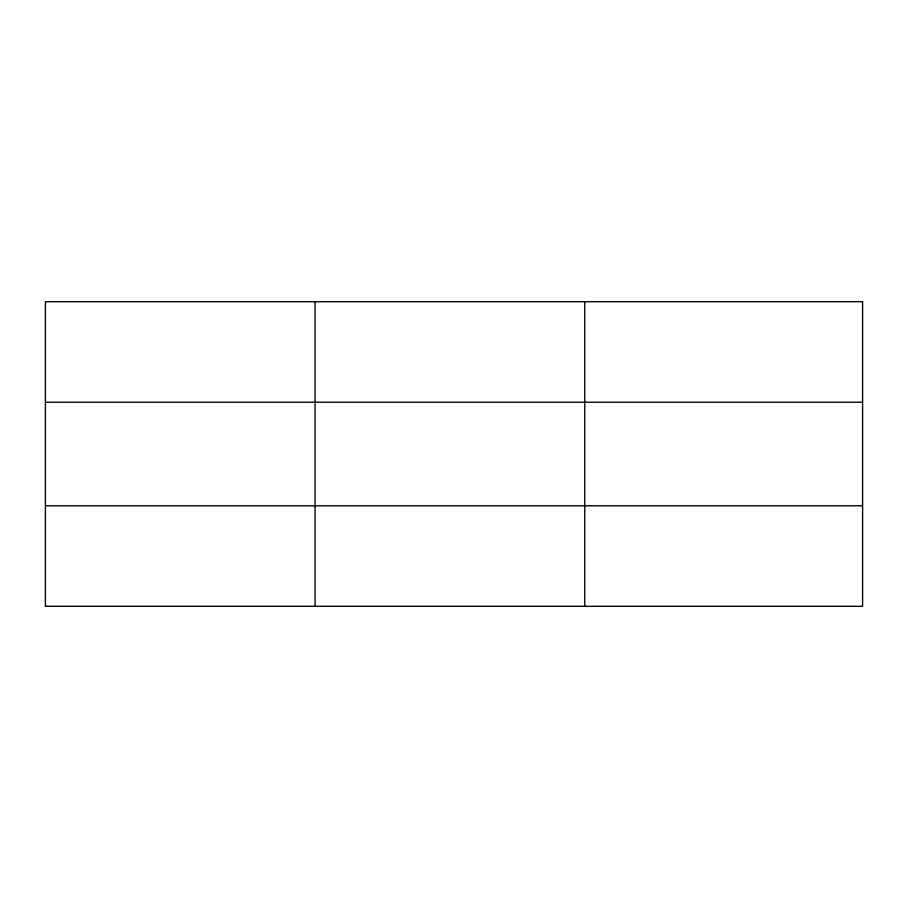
<?xml version="1.0" encoding="UTF-8"?>
<svg xmlns="http://www.w3.org/2000/svg" width="908" height="908" viewBox="0 0 908 908"><rect width="100%" height="100%" fill="white"/><g stroke="black" fill="none" stroke-linecap="round" stroke-linejoin="round"><path stroke-width="1.36" d="M315.076 301.694L315.076 606.306M584.752 301.694L584.752 606.306M45.4 402.221L862.6 402.221M45.4 505.779L862.6 505.779M862.6 301.694L45.4 301.694L45.4 606.306L862.6 606.306L862.6 301.694"/></g></svg>
